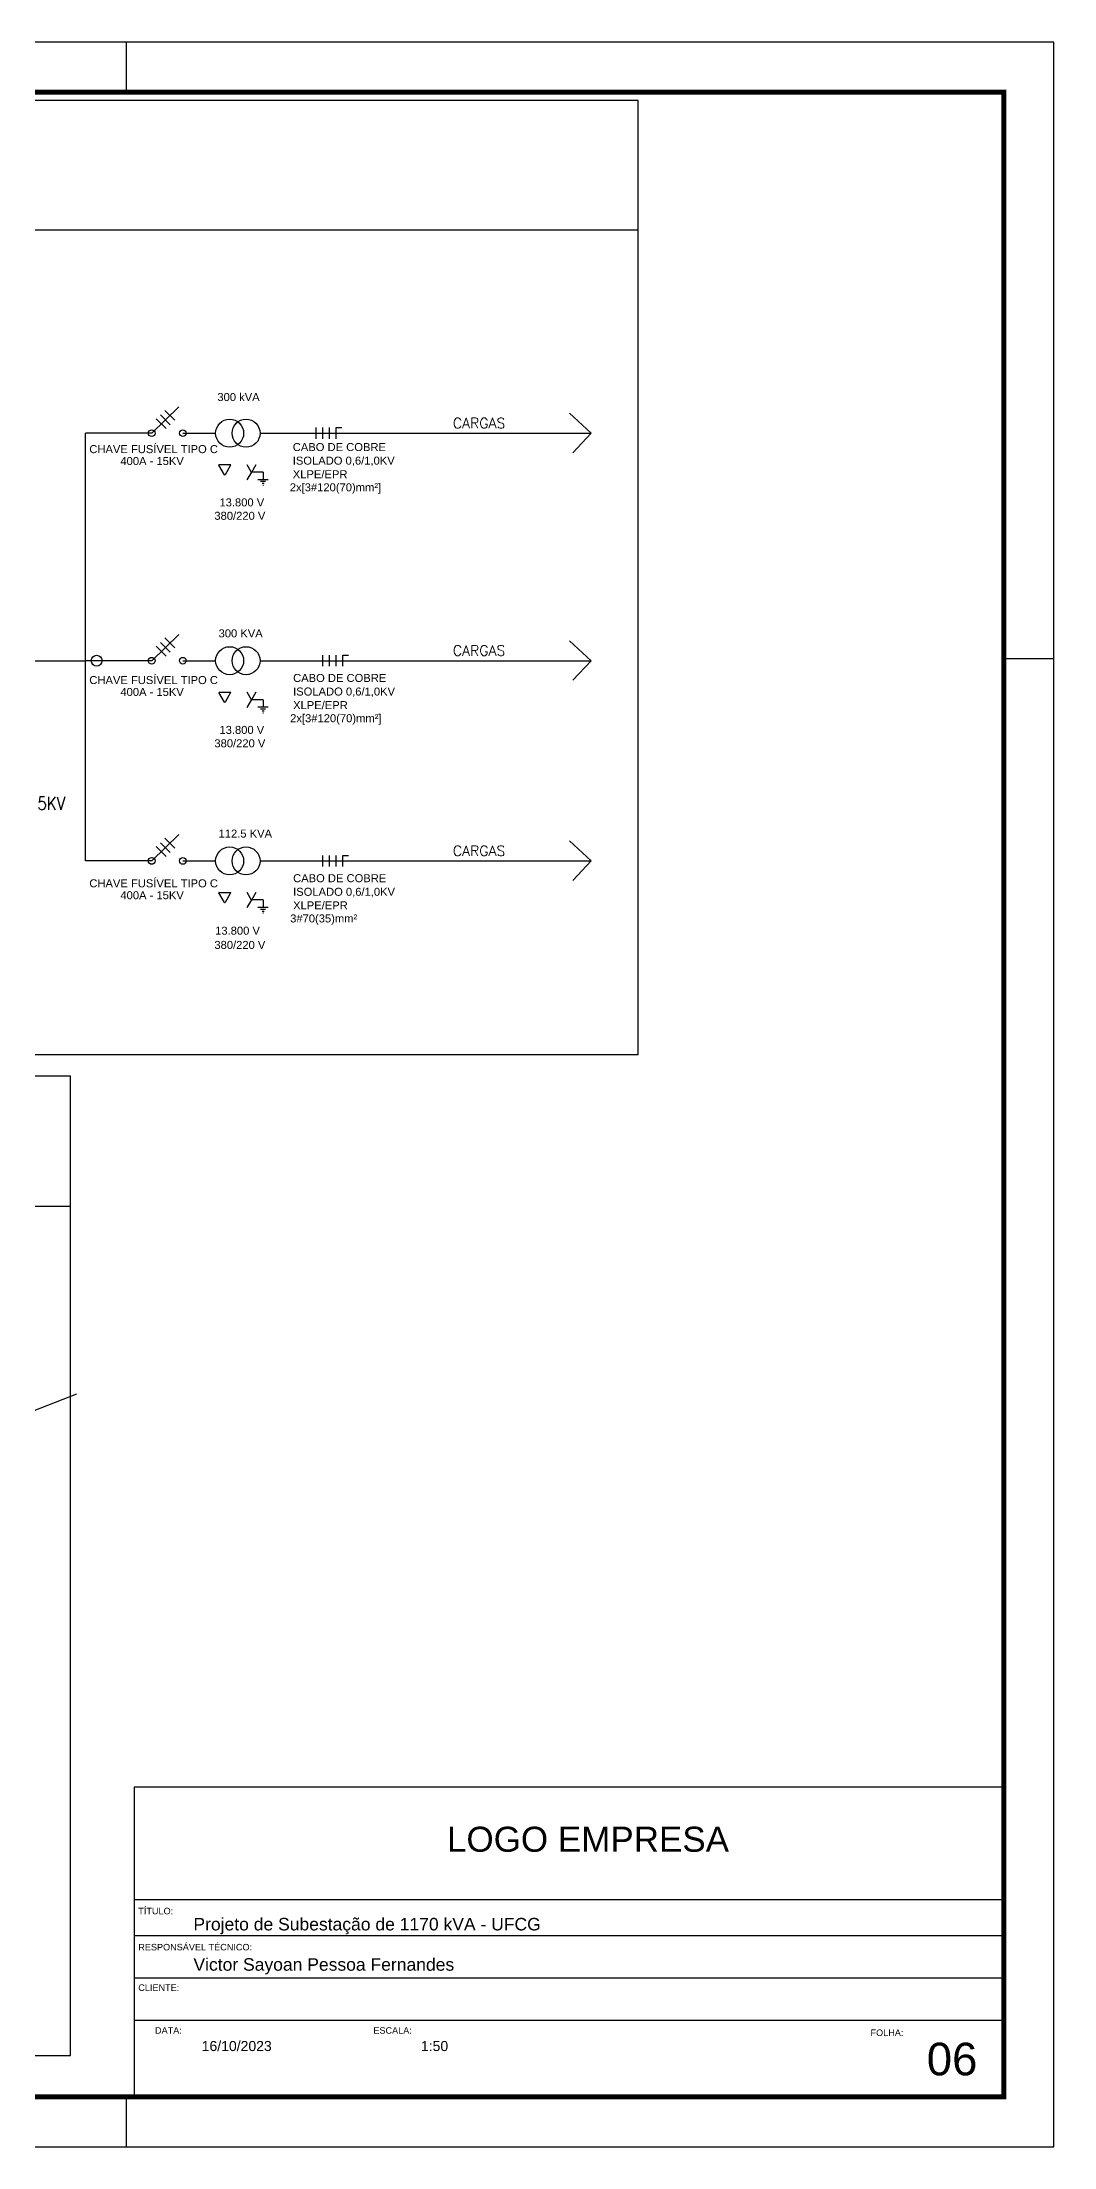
# Model space of a CAD drawing. Header units: metres. Extents: x 4188.7 to 4272.1, y 2012.8 to 2020.9.
# Drawn here: x 4256.39 to 4260.26, y 2012.8 to 2020.85 of the extents above; entities that cross this region are included whole.
import ezdxf
from ezdxf.enums import TextEntityAlignment as Align

# ---------------------------------------------------------------- set-up
doc = ezdxf.new("R2010")
doc.units = ezdxf.units.M
for name, color, linetype in [('0E-Arquitetura', 1, 'Continuous'), ('ARQ-FOLHA', 7, 'Continuous'), ('CONDUTOR', 5, 'Continuous'), ('DIAGRAMA', 7, 'Continuous'), ('E-ALTATENSAO', 5, 'Continuous')]:
    doc.layers.add(name, color=color, linetype=linetype)
doc.layers.add('Cotas', color=1, linetype='Continuous', lineweight=5)
doc.styles.add('arial', font='arial.ttf')
doc.styles.add('REGUA_60_MM', font='romans.shx', dxfattribs={"height": 1.8})
doc.styles.add('ROMANS', font='romans.shx', dxfattribs={"height": 0.1})

# ---------------------------------------------------------------- blocks, each defined once
blk = doc.blocks.new('FOLHA A2')
at = {"layer": 'ARQ-FOLHA'}
for p, q in [((594, 0), (0, 0)), ((409, -10), (409, 0)), ((594, -420), (594, 0)), ((584, -123), (594, -123)), ((409, -420), (409, -410)), ((0, -420), (594, -420))]:
    blk.add_line(p, q, dxfattribs=at)
at = {"layer": 'ARQ-FOLHA', "const_width": 1}
blk.add_lwpolyline([(25, -410), (584, -410), (584, -10), (25, -10), (25, -410)], dxfattribs=at)

msp = doc.modelspace()

# ---------------------------------------------------------------- linework, layer by layer
for p, q in [((4258.67297, 2020.62686), (4249.56303, 2020.62686)), ((4258.67297, 2016.97862), (4258.67297, 2020.62686)), ((4249.56303, 2020.13236), (4258.67297, 2020.13236)), ((4249.56303, 2016.97862), (4258.67297, 2016.97862)), ((4249.45961, 2016.89636), (4256.50327, 2016.89636)), ((4256.50327, 2013.1504), (4256.50327, 2016.89636)), ((4256.50327, 2016.39705), (4249.45961, 2016.39705)), ((4249.45961, 2013.1504), (4256.50327, 2013.1504))]:
    msp.add_line(p, q)
at = {"layer": '0E-Arquitetura'}
msp.add_line((4255.08276, 2015.11944), (4256.52657, 2015.6803), dxfattribs=at)
at = {"layer": 'ARQ-FOLHA'}
for p, q in [((4260.07128, 2014.17669), (4256.74601, 2014.17669)), ((4256.74601, 2014.17669), (4256.74601, 2012.99227)), ((4260.07128, 2013.7457), (4256.74601, 2013.7457)), ((4256.74601, 2013.62788), (4256.74601, 2013.62788)), ((4260.07128, 2013.60771), (4256.74601, 2013.60771)), ((4256.74601, 2013.44677), (4256.74601, 2013.44677)), ((4260.07128, 2013.44576), (4256.74601, 2013.44576)), ((4260.07128, 2013.28381), (4256.74601, 2013.28381))]:
    msp.add_line(p, q, dxfattribs=at)
at = {"layer": 'CONDUTOR'}
for p, q in [((4258.49335, 2019.35456), (4258.41041, 2019.43116)), ((4257.85927, 2019.35456), (4258.49335, 2019.35456)), ((4258.49335, 2019.35456), (4258.42406, 2019.27953)), ((4258.49335, 2018.48448), (4258.41041, 2018.56107)), ((4257.85927, 2018.48448), (4258.49335, 2018.48448)), ((4258.49335, 2018.48448), (4258.42406, 2018.40945)), ((4258.49335, 2017.71867), (4258.41041, 2017.79526)), ((4257.85927, 2017.71867), (4258.49335, 2017.71867)), ((4258.49335, 2017.71867), (4258.42406, 2017.64364))]:
    msp.add_line(p, q, dxfattribs=at)
at = {"layer": 'DIAGRAMA', "linetype": 'Continuous'}
for p, q in [((4256.81324, 2019.35456), (4256.91742, 2019.45536)), ((4256.88402, 2019.38677), (4256.84637, 2019.42443)), ((4256.90168, 2019.40386), (4256.86403, 2019.44152)), ((4256.86864, 2019.3719), (4256.83099, 2019.40956)), ((4256.81324, 2018.48448), (4256.91742, 2018.58527)), ((4256.86864, 2018.50181), (4256.83099, 2018.53947)), ((4256.88402, 2018.51669), (4256.84637, 2018.55434)), ((4256.90168, 2018.53378), (4256.86403, 2018.57143)), ((4256.81324, 2017.71867), (4256.91742, 2017.81947)), ((4256.90168, 2017.76797), (4256.86403, 2017.80563)), ((4256.86864, 2017.73601), (4256.83099, 2017.77367)), ((4256.88402, 2017.75088), (4256.84637, 2017.78854))]:
    msp.add_line(p, q, dxfattribs=at)
at = {"layer": 'DIAGRAMA', "color": 5, "linetype": 'Continuous'}
for p, q in [((4256.56076, 2017.71867), (4256.56076, 2019.35456)), ((4256.81324, 2019.35456), (4256.56076, 2019.35456)), ((4256.93226, 2019.35456), (4257.05773, 2019.35456)), ((4257.22776, 2019.35456), (4257.55454, 2019.35456)), ((4257.46112, 2019.35456), (4257.85927, 2019.35456)), ((4256.81324, 2018.48448), (4256.56076, 2018.48448)), ((4256.93226, 2018.48448), (4257.05773, 2018.48448)), ((4257.22776, 2018.48448), (4257.85927, 2018.48448)), ((4256.81324, 2017.71867), (4256.56076, 2017.71867)), ((4256.93226, 2017.71867), (4257.05773, 2017.71867)), ((4257.22776, 2017.71867), (4257.55454, 2017.71867)), ((4257.46112, 2017.71867), (4257.85927, 2017.71867))]:
    msp.add_line(p, q, dxfattribs=at)
at = {"layer": 'DIAGRAMA', "color": 1, "linetype": 'Continuous'}
for p, q in [((4257.44257, 2019.33331), (4257.44257, 2019.37582)), ((4257.46807, 2019.33331), (4257.46807, 2019.37582)), ((4257.49358, 2019.33331), (4257.49358, 2019.37582)), ((4257.51908, 2019.37582), (4257.54034, 2019.37582)), ((4257.51908, 2019.33331), (4257.51908, 2019.37582)), ((4257.09187, 2019.19571), (4257.07059, 2019.23257)), ((4257.07162, 2019.23435), (4257.11417, 2019.23435)), ((4257.1152, 2019.23257), (4257.09393, 2019.19571)), ((4257.17718, 2019.23515), (4257.1942, 2019.20567)), ((4257.17883, 2019.17619), (4257.19585, 2019.20567)), ((4257.23912, 2019.20519), (4257.19503, 2019.20519)), ((4257.19585, 2019.20567), (4257.21287, 2019.23515)), ((4257.46779, 2018.46323), (4257.46779, 2018.50573)), ((4257.4933, 2018.46323), (4257.4933, 2018.50573)), ((4257.5188, 2018.46323), (4257.5188, 2018.50573)), ((4257.54431, 2018.50573), (4257.56556, 2018.50573)), ((4257.54431, 2018.46323), (4257.54431, 2018.50573)), ((4257.17718, 2018.36506), (4257.1942, 2018.33558)), ((4257.19585, 2018.33558), (4257.21287, 2018.36506)), ((4257.09187, 2018.32563), (4257.07059, 2018.36248)), ((4257.07162, 2018.36427), (4257.11417, 2018.36427)), ((4257.1152, 2018.36248), (4257.09393, 2018.32563)), ((4257.17883, 2018.3061), (4257.19585, 2018.33558)), ((4257.23912, 2018.33511), (4257.19503, 2018.33511)), ((4257.46779, 2017.69742), (4257.46779, 2017.73993)), ((4257.4933, 2017.69742), (4257.4933, 2017.73993)), ((4257.5188, 2017.69742), (4257.5188, 2017.73993)), ((4257.54431, 2017.73993), (4257.56556, 2017.73993)), ((4257.54431, 2017.69742), (4257.54431, 2017.73993)), ((4257.09187, 2017.55982), (4257.07059, 2017.59668)), ((4257.07162, 2017.59846), (4257.11417, 2017.59846)), ((4257.1152, 2017.59668), (4257.09393, 2017.55982)), ((4257.17718, 2017.59926), (4257.1942, 2017.56978)), ((4257.17883, 2017.5403), (4257.19585, 2017.56978)), ((4257.23912, 2017.5693), (4257.19503, 2017.5693)), ((4257.19585, 2017.56978), (4257.21287, 2017.59926))]:
    msp.add_line(p, q, dxfattribs=at)
at = {"layer": 'DIAGRAMA', "color": 1, "linetype": 'Continuous', "ltscale": 7}
for p, q in [((4257.21929, 2019.17792), (4257.25895, 2019.17792)), ((4257.2292, 2019.17048), (4257.24903, 2019.17048)), ((4257.23912, 2019.20519), (4257.23912, 2019.17792)), ((4257.2354, 2019.16305), (4257.24284, 2019.16305)), ((4257.23788, 2019.15561), (4257.24036, 2019.15561)), ((4257.21929, 2018.30784), (4257.25895, 2018.30784)), ((4257.2292, 2018.3004), (4257.24903, 2018.3004)), ((4257.2354, 2018.29296), (4257.24284, 2018.29296)), ((4257.23788, 2018.28552), (4257.24036, 2018.28552)), ((4257.23912, 2018.33511), (4257.23912, 2018.30784)), ((4257.23912, 2017.5693), (4257.23912, 2017.54203)), ((4257.21929, 2017.54203), (4257.25895, 2017.54203)), ((4257.2292, 2017.53459), (4257.24903, 2017.53459)), ((4257.2354, 2017.52716), (4257.24284, 2017.52716)), ((4257.23788, 2017.51972), (4257.24036, 2017.51972))]:
    msp.add_line(p, q, dxfattribs=at)
at = {"layer": 'DIAGRAMA', "linetype": 'Continuous'}
for centre, radius in [((4256.81324, 2019.35456), 0.01275), ((4256.81324, 2019.35456), 0.01275), ((4256.93226, 2019.35456), 0.01275), ((4257.11129, 2019.35456), 0.05356), ((4257.1742, 2019.35456), 0.05356), ((4257.11129, 2018.48448), 0.05356), ((4257.1742, 2018.48448), 0.05356), ((4256.60283, 2018.48448), 0.02068), ((4256.81324, 2018.48448), 0.01275), ((4256.81324, 2018.48448), 0.01275), ((4256.93226, 2018.48448), 0.01275), ((4256.81324, 2017.71867), 0.01275), ((4256.81324, 2017.71867), 0.01275), ((4256.93226, 2017.71867), 0.01275), ((4257.11129, 2017.71867), 0.05356), ((4257.1742, 2017.71867), 0.05356)]:
    msp.add_circle(centre, radius, dxfattribs=at)
at = {"layer": 'DIAGRAMA', "color": 1, "linetype": 'Continuous'}
for centre, radius, start, end in [((4257.07162, 2019.23316), 0.00119, 90, 210), ((4257.0929, 2019.19631), 0.00119, 210, 330), ((4257.11417, 2019.23316), 0.00119, 330, 90), ((4257.19503, 2019.20614), 0.000952, 210, 330), ((4257.0929, 2018.32622), 0.00119, 210, 330), ((4257.11417, 2018.36308), 0.00119, 330, 90), ((4257.19503, 2018.33606), 0.000952, 210, 330), ((4257.07162, 2017.59727), 0.00119, 90, 210), ((4257.11417, 2017.59727), 0.00119, 330, 90), ((4257.19503, 2017.57025), 0.000952, 210, 330), ((4257.0929, 2017.56042), 0.00119, 210, 330)]:
    msp.add_arc(centre, radius, start, end, dxfattribs=at)
at = {"layer": 'E-ALTATENSAO'}
msp.add_line((4255.48342, 2018.48448), (4256.56076, 2018.48448), dxfattribs=at)

# ---------------------------------------------------------------- block references
at = {"layer": 'ARQ-FOLHA', "xscale": 0.01916579205580684, "yscale": 0.01916579205580684, "zscale": 0.01916579205580684}
msp.add_blockref('FOLHA A2', (4248.87846, 2020.85025), dxfattribs=at)

# ---------------------------------------------------------------- texts
at = {"layer": 'ARQ-FOLHA', "style": 'arial'}
for s, height, p in [('LOGO EMPRESA', 0.095829, (4257.94229, 2013.92936)), ('TÍTULO:', 0.024916, (4256.76198, 2013.69012)), ('Projeto de Subestação de 1170 kVA - UFCG', 0.0479145, (4256.97282, 2013.62851)), ('RESPONSÁVEL TÉCNICO:', 0.0249155, (4256.76198, 2013.55213)), ('Victor Sayoan Pessoa Fernandes', 0.0479145, (4256.97283, 2013.47441)), ('CLIENTE:', 0.024916, (4256.76198, 2013.39713)), ('DATA:', 0.024916, (4256.82599, 2013.23342)), ('ESCALA:', 0.024916, (4257.66082, 2013.23342)), ('FOLHA:', 0.024916, (4259.56188, 2013.22473)), ('16/10/2023', 0.038332, (4257.00438, 2013.16723)), ('1:50', 0.038332, (4257.84272, 2013.16723))]:
    msp.add_text(s, height=height, dxfattribs=at).set_placement(p)
msp.add_attdef('06', (4259.77685, 2013.0744), '01', height=0.124578, dxfattribs=at)
at = {"layer": 'CONDUTOR', "char_height": 0.0393179, "attachment_point": 1, "style": 'ROMANS'}
for insert in [(4257.96479, 2019.4129), (4257.96479, 2018.54282), (4257.96479, 2017.77701)]:
    msp.add_mtext_dynamic_manual_height_columns('{\\C1;CARGAS}', width=0.3862056, gutter_width=0.6553, heights=[0], dxfattribs=dict(at, insert=insert))
at = {"layer": 'Cotas', "char_height": 0.0449874, "width": 0.5327154, "attachment_point": 1, "style": 'arial'}
for s, insert in [('{\\H0.68032x;\\C1;300 KVA }', (4257.06901, 2018.60429)), ('{\\H0.68032x;\\C1;112.5 KVA }', (4257.06901, 2017.83848))]:
    msp.add_mtext(s, dxfattribs=dict(at, insert=insert))
at = {"layer": 'DIAGRAMA', "color": 1, "linetype": 'Continuous', "style": 'arial'}
for s, p in [('300 kVA', (4257.14522, 2019.47756)), ('CHAVE FUSÍVEL TIPO C', (4256.82071, 2019.27832)), ('400A - 15KV', (4256.81482, 2019.23281)), ('13.800 V', (4257.15784, 2019.07459)), ('380/220 V', (4257.15041, 2019.02335)), ('CHAVE FUSÍVEL TIPO C', (4256.82071, 2018.3951)), ('400A - 15KV', (4256.81482, 2018.34959)), ('13.800 V', (4257.15784, 2018.20451)), ('380/220 V', (4257.15041, 2018.15327)), ('CHAVE FUSÍVEL TIPO C', (4256.82071, 2017.61771)), ('400A - 15KV', (4256.81482, 2017.57221)), ('380/220 V', (4257.15041, 2017.38217)), ('13.800 V', (4257.14146, 2017.43666))]:
    msp.add_text(s, height=0.030606, dxfattribs=at).set_placement(p, align=Align.CENTER)
for s, p in [('CABO DE COBRE', (4257.35268, 2019.28623)), ('ISOLADO 0,6/1,0KV', (4257.35268, 2019.23426)), ('XLPE/EPR', (4257.35268, 2019.1823)), ('2x[3#120(70)mm²]', (4257.34136, 2019.13226)), ('CABO DE COBRE', (4257.35398, 2018.40317)), ('ISOLADO 0,6/1,0KV', (4257.35398, 2018.3512)), ('XLPE/EPR', (4257.35398, 2018.29923)), ('2x[3#120(70)mm²]', (4257.34266, 2018.24919)), ('CABO DE COBRE', (4257.35398, 2017.63736)), ('XLPE/EPR', (4257.35398, 2017.53343)), ('ISOLADO 0,6/1,0KV', (4257.35398, 2017.58539)), ('3#70(35)mm²', (4257.34266, 2017.48339))]:
    msp.add_text(s, height=0.030606, dxfattribs=at).set_placement(p)
at = {"layer": 'DIAGRAMA', "color": 1, "linetype": 'Continuous', "style": 'REGUA_60_MM', "width": 0.85}
msp.add_text('PARA-RAIO 15KV', height=0.049622, dxfattribs=at).set_placement((4255.9981, 2017.91416))

doc.saveas('drawing.dxf')
